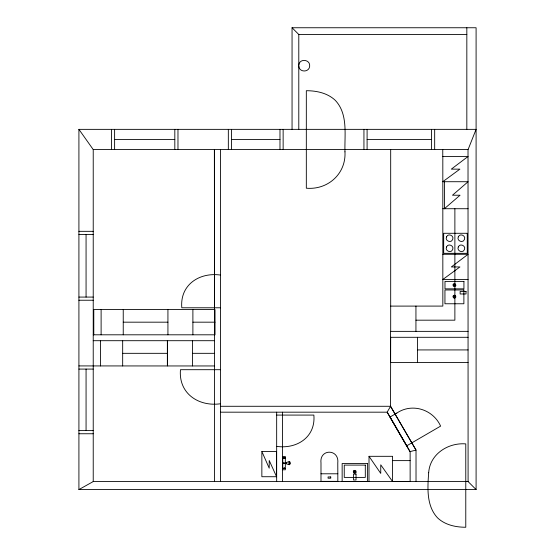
<?xml version="1.0" encoding="UTF-8"?>
<svg xmlns="http://www.w3.org/2000/svg" width="555" height="555" viewBox="0 0 555 555"><rect width="100%" height="100%" fill="white"/><g stroke="black" fill="none" stroke-linecap="round" stroke-linejoin="round"><path stroke-width="0.83" d="M298.791 65.157C299.346 58.102 310.474 59.309 309.669 66.212C309.184 72.573 299.277 72.573 298.791 66.212M390.56 406.281L387.175 412.178L409.965 451.645L416.021 450.07L390.56 406.281L220.439 406.281M444.395 208.722L460.053 195.221L452.478 195.221L468.094 181.721L442.821 181.721M442.821 181.679L459.908 169.136L451.319 169.136L468.073 156.468L442.765 156.468L442.765 149.559M78.914 489.565L93.226 481.567L468.094 481.567L476.093 489.565L78.914 489.565L78.914 129.357L476.093 129.357L468.094 149.559L93.226 149.559L78.914 129.357M292.055 129.357L292.055 27.75L476.093 27.75L476.093 489.565M292.055 27.75L298.791 34.486L466.831 34.486M114.614 139.458L174.818 139.458M231.49 139.458L279.984 139.458M367.098 139.458L431.512 139.458M442.841 208.722L468.094 208.722M78.914 231.331L93.226 231.331M78.907 234.487L93.219 234.487M442.841 254.28L468.094 254.28L451.34 266.948L459.928 266.948L442.841 279.491L468.094 279.533M220.439 275.044C199.328 272.082 179.778 284.881 181.804 307.782L220.439 307.782M78.907 297.078L93.219 297.078M78.914 300.234L93.226 300.234M390.685 306.103L442.841 306.089L442.821 156.468M415.945 320.179L454.878 320.179L454.878 208.722M123.238 322.177L167.929 322.177M192.89 322.177L215.014 322.177M468.094 331.356L390.56 331.37L390.56 362.595L468.094 362.554M93.226 334.804L215.014 334.804L215.014 309.551L93.788 309.544L93.788 334.797M390.56 337.301L468.094 337.301M93.219 340.701L214.549 340.701M417.582 349.927L468.094 349.927M122.669 353.327L167.36 353.327M192.425 353.327L214.549 353.327M78.914 365.918L167.36 365.953L167.36 340.701M214.549 365.953L167.464 365.953L167.464 340.701M78.907 369.082L93.219 369.082M220.439 369.699L180.465 369.699C178.377 393.398 198.53 406.822 220.439 403.783M220.439 412.178L387.175 412.178L410.131 451.666L410.131 481.567M276.668 415.078L313.866 415.078C315.809 437.125 296.918 449.252 276.668 446.387M78.907 430.597L93.219 430.597M78.914 433.753L93.226 433.753M261.856 451.472L276.584 451.472L276.584 476.724L261.856 476.724L261.856 451.472L269.217 468.184L269.217 460.477L276.584 476.724M368.978 456.314L392.586 456.314L392.586 481.567L380.744 464.819L380.744 473.401L369.019 456.314L368.978 481.567M282.766 457.882L285.332 457.882M282.766 457.924L285.332 457.924M392.579 460.622L410.131 460.622M282.766 462.592C285.388 463.807 287.518 461.552 289.738 461.6L290.341 463.016L289.738 464.715C287.518 464.771 285.395 462.509 282.766 463.73M282.766 468.441L285.332 468.441M320.991 473.79L337.822 473.79L337.822 481.358L320.991 481.358L320.991 462.946C319.278 448.558 339.369 448.676 337.78 462.946L337.822 473.79M392.579 481.49L410.131 481.49M214.362 149.559L214.549 334.804M468.018 149.559L468.094 481.567M466.831 27.75L466.831 129.357M444.527 181.721L444.527 208.722M434.669 129.357L434.669 149.559M431.512 129.357L431.512 149.559M417.582 337.301L417.582 362.595M416.021 481.567L416.021 450.07L390.533 406.281L390.685 337.301M415.945 306.089L415.938 331.356M390.685 149.559L390.685 331.37M367.098 129.357L367.098 149.559M363.941 129.357L363.941 149.559M298.791 34.486L298.791 129.357M286.137 462.592L286.137 463.73M285.332 462.592L285.332 456.488L282.766 456.488L282.766 469.794L285.332 469.794L285.332 463.73M283.14 129.357L283.14 149.559M282.557 412.178L282.557 481.567M279.984 129.357L279.984 149.559M276.668 412.178L276.668 481.567M231.49 129.357L231.49 149.559M228.334 129.357L228.334 149.559M220.439 149.559L220.439 481.567M214.549 149.559L214.549 481.567M192.89 309.551L192.89 334.804M192.425 340.701L192.425 365.953M177.975 129.357L177.975 149.559M174.818 129.357L174.818 149.559M167.929 309.551L167.929 334.804M123.238 309.551L123.245 334.804M122.669 340.701L122.676 365.953M114.614 129.357L114.614 149.559M111.465 129.357L111.465 149.559M101.114 309.544L101.114 334.804M100.552 340.701L100.552 365.96M93.226 149.559L93.226 481.567M86.067 234.487L86.067 297.078M86.067 369.082L86.067 430.597M344.967 151.827C346.216 173.75 327.804 190.129 306.325 188.2L306.325 90.715C316.662 90.708 327.603 93.053 335.31 100.372C348.262 114.143 344.44 134.761 344.967 151.827M428.682 472.735C427.53 487.942 426.33 505.771 437.513 517.829C445.027 524.968 455.697 527.257 465.777 527.25L465.777 443.889C448.204 442.467 429.854 454.073 428.682 472.735M446.47 236.895C444.68 240.724 451.104 243.645 452.672 239.517C454.469 235.681 448.045 232.767 446.47 236.895M446.47 246.975C444.68 250.804 451.104 253.725 452.672 249.597C454.469 245.761 448.045 242.847 446.47 246.975M458.257 236.895C456.467 240.724 462.884 243.645 464.459 239.517C466.256 235.681 459.824 232.767 458.257 236.895M458.257 246.975C456.467 250.804 462.884 253.725 464.459 249.597C466.256 245.761 459.824 242.847 458.257 246.975M284.285 467.81C284.347 469.19 283.321 467.476 284.285 467.81M289.793 463.418C288.253 467.983 288.982 457.861 289.793 463.418M284.07 457.924C283.362 458.742 284.736 458.77 284.07 457.924M453.366 284.077L452.942 284.861L453.366 286.165L454.15 286.595L455.454 286.165L455.884 285.381L455.454 284.077L454.677 283.647L453.366 284.077M453.366 295.635L452.942 296.419L453.366 297.723L454.15 298.153L455.454 297.723L455.884 296.939L455.454 295.635L454.677 295.204L453.366 295.635M353.729 470.793L353.299 471.577L353.729 472.881L354.513 473.311L355.817 472.881L356.248 472.097L355.817 470.793L355.034 470.363L353.729 470.793M354.18 471.244L354.18 472.43L355.366 472.43L355.366 471.244L354.18 471.244M453.817 284.528L453.817 285.714L455.01 285.714L455.01 284.528L453.817 284.528M453.817 296.086L453.817 297.272L455.01 297.272L455.01 296.086L453.817 296.086M396.783 413.1L390.005 417.041L406.732 445.818L440.608 426.122C433.177 409.472 412.094 402.625 396.783 413.1M467.254 233.287L443.681 233.287L443.681 253.323L467.254 253.323L467.254 233.287M463.925 281.399L444.985 281.399L444.985 288.85L463.925 288.85L463.925 281.399M463.883 289.967L444.943 289.967L444.943 303.765L463.883 303.765L463.883 289.967M466.027 291.458L460.137 291.458L460.137 293.983L466.027 293.983L466.027 291.458M367.403 463.508L342.151 463.508L342.151 481.49L367.403 481.49L367.403 463.508M365.301 465.097L344.253 465.097L344.253 477.404L365.301 477.404L365.301 465.097M356.039 474.095L353.514 474.095L353.514 479.992L356.039 479.992L356.039 474.095M330.745 476.939L328.067 476.939L328.067 478.209L330.745 478.209L330.745 476.939"/></g></svg>
